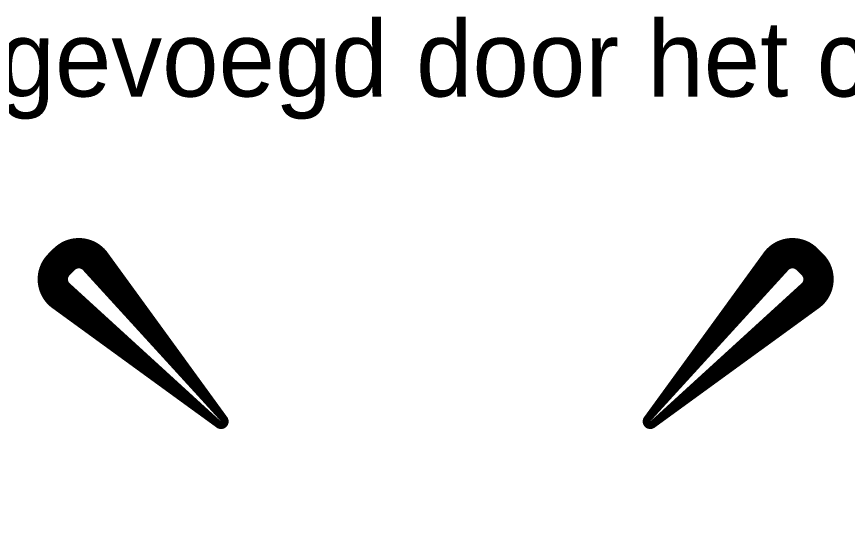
# Model space of a CAD drawing. Header units: metres. Extents: x -591 to 1776, y -567 to 241.
# Drawn here: x -398.4 to -179.5, y -432.8 to -298.7 of the extents above; entities that cross this region are included whole.
import ezdxf
from ezdxf.enums import TextEntityAlignment as Align

# ---------------------------------------------------------------- set-up
doc = ezdxf.new("R2010")
doc.units = ezdxf.units.M
doc.layers.add('0P TE LOSSEN', color=6, linetype='Continuous', plot=False)
doc.layers.add('TBM_VP', color=7, linetype='Continuous', plot=False)
doc.styles.get("Standard").update_dxf_attribs({"font": 'isoplus.shx'})

# ---------------------------------------------------------------- blocks, each defined once
blk = doc.blocks.new('CAB_FOUTCIRKEL')
at = {"layer": '0P TE LOSSEN', "linetype": 'Continuous'}
for points in [[(-97.9, 99.32, 8, 8, 0), (-99.32, 97.9, 8, 8, 0.444134), (-98.91, 89.82, 8, 2, 0), (-57.2, 55.79, 2, 2, 0.903718), (-55.79, 57.2, 2, 8, 0), (-89.82, 98.91, 8, 8, 0.444134)], [(97.9, 99.32, 8, 8, 0), (99.32, 97.9, 8, 8, -0.444134), (98.91, 89.82, 8, 2, 0), (57.2, 55.79, 2, 2, -0.903718), (55.79, 57.2, 2, 8, 0), (89.82, 98.91, 8, 8, -0.444134)], [(-97.9, -99.32, 8, 8, 0), (-99.32, -97.9, 8, 8, -0.444134), (-98.91, -89.82, 8, 2, 0), (-57.2, -55.79, 2, 2, -0.903718), (-55.79, -57.2, 2, 8, 0), (-89.82, -98.91, 8, 8, -0.444134)], [(97.9, -99.32, 8, 8, 0), (99.32, -97.9, 8, 8, 0.444134), (98.91, -89.82, 8, 2, 0), (57.2, -55.79, 2, 2, 0.903718), (55.79, -57.2, 2, 8, 0), (89.82, -98.91, 8, 8, 0.444134)]]:
    blk.add_lwpolyline(points, format="xyseb", close=True, dxfattribs=at)
at = {"layer": '0P TE LOSSEN', "linetype": 'Continuous', "const_width": 2}
blk.add_lwpolyline([(3, -0.83), (3, 0.83, 0.414212), (0.83, 3), (-0.83, 3, 0.414209), (-3, 0.83), (-3, -0.83, 0.414206), (-0.83, -3), (0.83, -3, 0.414209), (3, -0.83, 0.414209)], format="xyb", dxfattribs=at)
at = {"layer": '0P TE LOSSEN', "linetype": 'Continuous'}
blk.add_attdef('MEETPUNT', (6, 0), '', height=5, dxfattribs=at)

msp = doc.modelspace()

# ---------------------------------------------------------------- block references
at = {"linetype": 'Continuous'}
msp.add_blockref('CAB_FOUTCIRKEL', (-288, -462), dxfattribs=at)

# ---------------------------------------------------------------- texts
at = {"layer": 'TBM_VP', "linetype": 'ByBlock'}
msp.add_text('Extra blocks toegevoegd door het cabling team ', height=20, dxfattribs=at).set_placement((-28.53, -319.8), align=Align.RIGHT)

doc.saveas('drawing.dxf')
